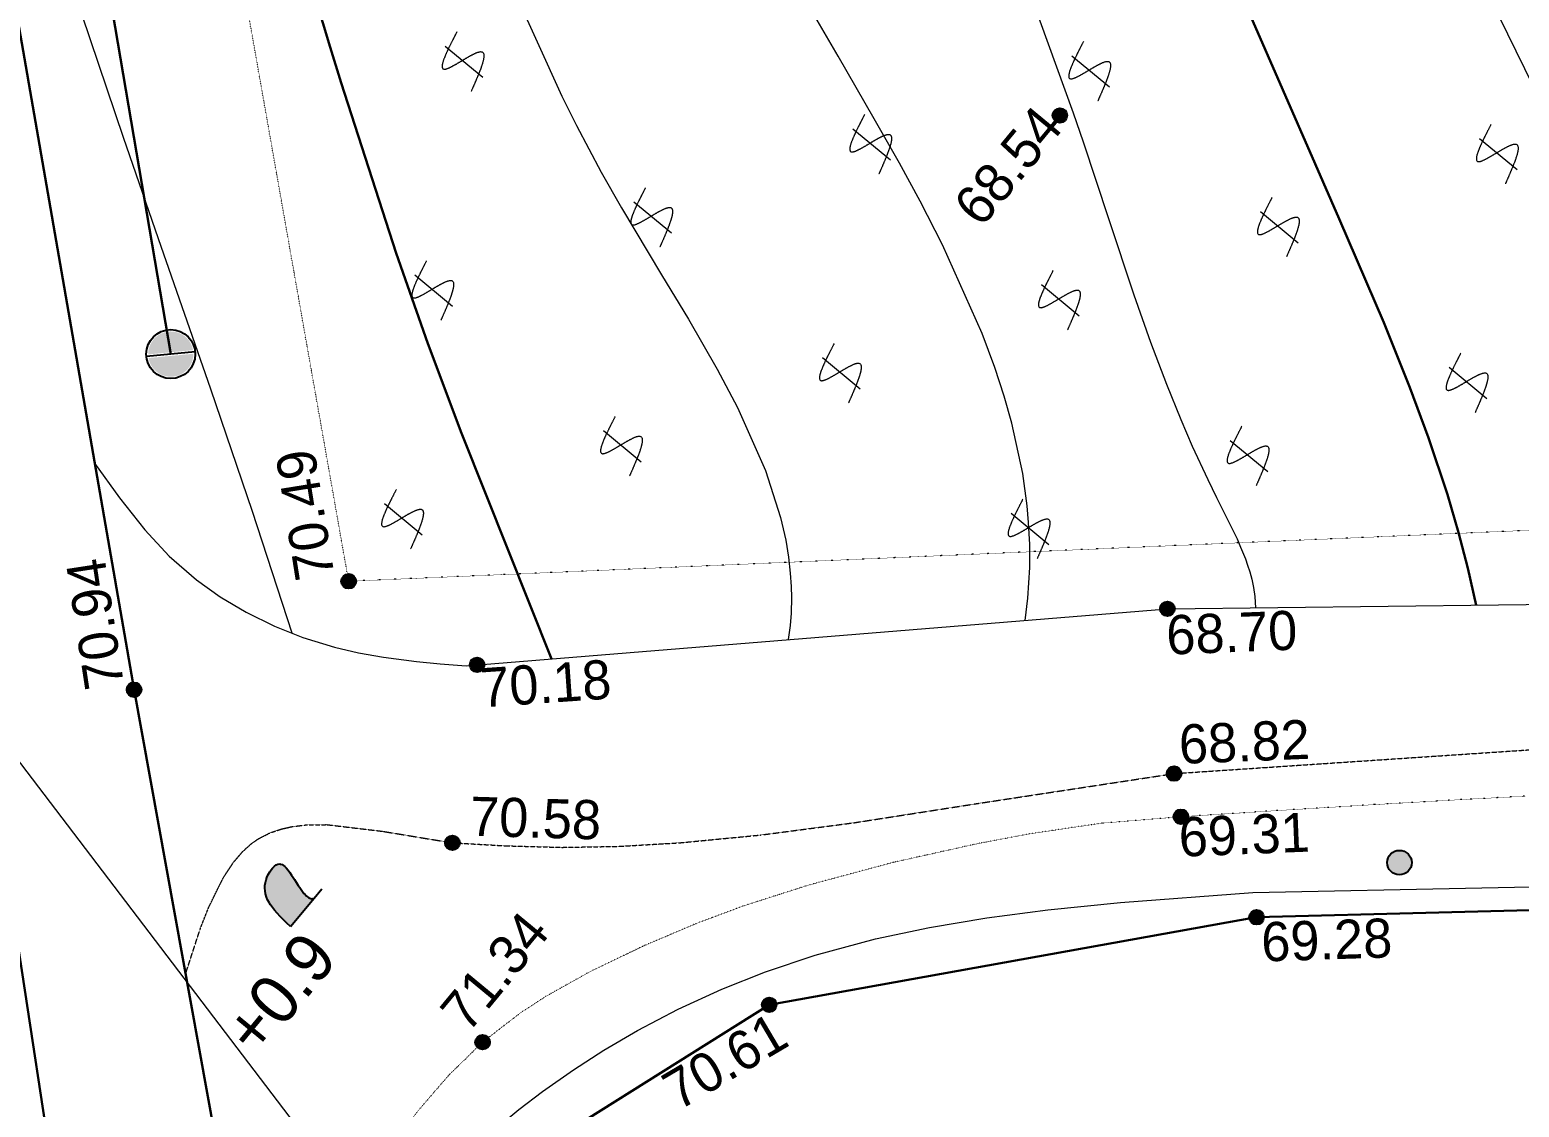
# Model space of a CAD drawing. Header units: millimetres. Extents: x -2893842 to -949497, y -1203244 to 262218.
# Drawn here: x -2333720 to -2303283, y -545958 to -523936 of the extents above; entities that cross this region are included whole.
import ezdxf

# ---------------------------------------------------------------- set-up
doc = ezdxf.new("R2010")
doc.units = ezdxf.units.MM
doc.linetypes.add('g5_05x2', pattern=[3.5, 2.5, -1])
doc.linetypes.add('g5_366', pattern=[0.85, 0.1, -0.75])
doc.layers.get('0').update_dxf_attribs({"lineweight": 5})
for name, color, linetype in [('!!!_ Размеры', 7, 'Continuous'), ('07_Объекты электропередачи', 253, 'Continuous'), ('10_Границы покрытий и угодий', 253, 'Continuous'), ('12_Рельеф', 253, 'Continuous'), ('13_Растительность', 253, 'Continuous'), ('14_Ограждения', 253, 'Continuous'), ('19_Горизонтали', 253, 'Continuous'), ('30_Канализация', 253, 'Continuous'), ('44_Крышки колодцев', 253, 'Continuous'), ('61_Отметки высоты поверхности', 253, 'Continuous')]:
    doc.layers.add(name, color=color, linetype=linetype)
doc.styles.add('LIKE17', font='d431.shx')
doc.styles.add('LIKE36', font='pragmai.shx')
doc.styles.add('Line_GUGK', font='')
doc.styles.get('Line_GUGK').set_extended_font_data('Bm431', italic=True)
doc.linetypes.add('g5_122_d', pattern='A,1,-1,1.5,-0.4,["Др",Line_GUGK,S=1,R=0,X=0,Y=-0.5],-2.4,1.5,-1,4,-1,4,-1,3', length=21.8)
doc.linetypes.add('g5_474_2a', pattern='A,1,-0.25,[27,GUGK_2005.shx,S=1,R=0,X=0,Y=0],-0.25,1', length=2.5)

# ---------------------------------------------------------------- blocks, each defined once
blk = doc.blocks.new('g5_330')
blk.add_hatch(color=0).paths.add_polyline_path([(-0.15, 0, 1), (0.15, 0, 1)])
at = {"color": 0}
blk.add_circle((0, 0), 0.15, dxfattribs=at)
blk = doc.blocks.new('g5_107_1a')
h = blk.add_hatch(color=0)
edge = h.paths.add_edge_path()
edge.add_arc((0, 0), 0.25, 0, 360)
at = {"color": 0}
blk.add_circle((0, 0), 0.25, dxfattribs=at)
blk = doc.blocks.new('g5_346')
blk.add_hatch(color=0).paths.add_polyline_path([(-0.375, 0), (-0.369, 0.104), (-0.361, 0.21), (-0.353, 0.299), (-0.341, 0.389), (-0.328, 0.465), (-0.313, 0.536), (-0.295, 0.599), (-0.276, 0.655), (-0.253, 0.71), (-0.224, 0.764), (-0.188, 0.818), (-0.144, 0.87), (-0.104, 0.907), (-0.06, 0.94), (-0.01, 0.971), (0.039, 0.993), (0.092, 1.013), (0.153, 1.029), (0.218, 1.041), (0.265, 1.046), (0.312, 1.046), (0.366, 1.041), (0.408, 1.029), (0.443, 1.011), (0.469, 0.986), (0.478, 0.971), (0.49, 0.941), (0.495, 0.904), (0.496, 0.872), (0.492, 0.833), (0.482, 0.774), (0.466, 0.712), (0.449, 0.654), (0.432, 0.601), (0.417, 0.553), (0.396, 0.489), (0.372, 0.417), (0.356, 0.362), (0.343, 0.318), (0.331, 0.269), (0.321, 0.221), (0.316, 0.188), (0.313, 0.153), (0.312, 0.121), (0.314, 0.093), (0.32, 0.067), (0.328, 0.047), (0.338, 0.029), (0.352, 0.015), (0.368, 0.004), (0.375, 0)])
at = {"color": 0}
for points in [[(-0.375, 0), (-0.369, 0.104), (-0.361, 0.21), (-0.353, 0.299), (-0.341, 0.389), (-0.328, 0.465), (-0.313, 0.536), (-0.295, 0.599), (-0.276, 0.655), (-0.253, 0.71), (-0.224, 0.764), (-0.188, 0.818), (-0.144, 0.87), (-0.104, 0.907), (-0.06, 0.94), (-0.01, 0.971), (0.039, 0.993), (0.092, 1.013), (0.153, 1.029), (0.218, 1.041), (0.265, 1.046), (0.312, 1.046), (0.366, 1.041), (0.408, 1.029), (0.443, 1.011), (0.469, 0.986), (0.478, 0.971), (0.49, 0.941), (0.495, 0.904), (0.496, 0.872), (0.492, 0.833), (0.482, 0.774), (0.466, 0.712), (0.449, 0.654), (0.432, 0.601), (0.417, 0.553), (0.396, 0.489), (0.372, 0.417), (0.356, 0.362), (0.343, 0.318), (0.331, 0.269), (0.321, 0.221), (0.316, 0.188), (0.313, 0.153), (0.312, 0.121), (0.314, 0.093), (0.32, 0.067), (0.328, 0.047), (0.338, 0.029), (0.352, 0.015), (0.368, 0.004), (0.375, 0)], [(-0.375, 0), (0.375, 0)], [(0.375, 0), (0.625, 0)]]:
    blk.add_lwpolyline(points, dxfattribs=at)
blk = doc.blocks.new('g5_117')
h = blk.add_hatch(color=255)
h.paths.add_polyline_path([(-0.299, 0.352), (0.352, -0.299, 0.177899), (0.463, 0, 0.639215)])
h.paths.add_polyline_path([(-0.352, 0.299, 0.177899), (-0.463, 0, 0.639215), (0.299, -0.352)])
at = {"color": 0}
blk.add_lwpolyline([(0.354, -0.354), (-0.354, 0.354)], dxfattribs=at)
blk.add_circle((0, 0), 0.5, dxfattribs=at)
blk = doc.blocks.new('g5_411')
at = {"color": 0, "linetype": 'Continuous', "lineweight": 15}
for points in [[(0.375, 1), (0.365, 0.998), (0.355, 0.996), (0.346, 0.994), (0.336, 0.991), (0.326, 0.989), (0.316, 0.987), (0.307, 0.985), (0.297, 0.983), (0.287, 0.981), (0.277, 0.979), (0.268, 0.976), (0.258, 0.974), (0.248, 0.972), (0.238, 0.97), (0.228, 0.968), (0.219, 0.966), (0.209, 0.963), (0.199, 0.961), (0.189, 0.959), (0.18, 0.957), (0.17, 0.955), (0.16, 0.952), (0.15, 0.95), (0.141, 0.948), (0.131, 0.946), (0.121, 0.943), (0.111, 0.941), (0.102, 0.939), (0.092, 0.937), (0.082, 0.934), (0.073, 0.932), (0.063, 0.93), (0.053, 0.927), (0.043, 0.925), (0.034, 0.923), (0.024, 0.92), (0.014, 0.918), (0.005, 0.915), (-0.005, 0.913), (-0.015, 0.911), (-0.025, 0.908), (-0.034, 0.906), (-0.044, 0.903), (-0.054, 0.901), (-0.063, 0.898), (-0.073, 0.895), (-0.083, 0.893), (-0.092, 0.89), (-0.102, 0.887), (-0.111, 0.885), (-0.121, 0.882), (-0.131, 0.879), (-0.14, 0.876), (-0.15, 0.873), (-0.159, 0.87), (-0.169, 0.867), (-0.178, 0.864), (-0.188, 0.861), (-0.197, 0.858), (-0.207, 0.855), (-0.216, 0.852), (-0.226, 0.849), (-0.235, 0.845), (-0.245, 0.842), (-0.254, 0.838), (-0.263, 0.834), (-0.272, 0.831), (-0.282, 0.827), (-0.291, 0.823), (-0.3, 0.818), (-0.309, 0.814), (-0.318, 0.809), (-0.327, 0.805), (-0.335, 0.799), (-0.344, 0.794), (-0.352, 0.788), (-0.36, 0.782), (-0.367, 0.775), (-0.374, 0.768), (-0.379, 0.76), (-0.383, 0.75), (-0.385, 0.741), (-0.384, 0.731), (-0.38, 0.721), (-0.375, 0.713), (-0.369, 0.705), (-0.361, 0.698), (-0.354, 0.692), (-0.346, 0.686), (-0.337, 0.681), (-0.329, 0.675), (-0.32, 0.67), (-0.312, 0.665), (-0.303, 0.661), (-0.294, 0.656), (-0.285, 0.652), (-0.276, 0.647), (-0.267, 0.643), (-0.258, 0.639), (-0.249, 0.635), (-0.239, 0.631), (-0.23, 0.627), (-0.221, 0.623), (-0.212, 0.619), (-0.202, 0.616), (-0.193, 0.612), (-0.184, 0.608), (-0.174, 0.605), (-0.165, 0.601), (-0.156, 0.597), (-0.146, 0.594), (-0.137, 0.59), (-0.128, 0.587), (-0.118, 0.584), (-0.109, 0.58), (-0.099, 0.577), (-0.09, 0.573), (-0.081, 0.57), (-0.071, 0.567), (-0.062, 0.563), (-0.052, 0.56), (-0.043, 0.556), (-0.034, 0.553), (-0.024, 0.55), (-0.015, 0.546), (-0.005, 0.543), (0.004, 0.54), (0.013, 0.536), (0.023, 0.533), (0.032, 0.53), (0.042, 0.526), (0.051, 0.523), (0.061, 0.519), (0.07, 0.516), (0.079, 0.513), (0.089, 0.509), (0.098, 0.506), (0.108, 0.502), (0.117, 0.499), (0.126, 0.495), (0.136, 0.492), (0.145, 0.488), (0.154, 0.485), (0.164, 0.481), (0.173, 0.477), (0.182, 0.474), (0.191, 0.47), (0.201, 0.466), (0.21, 0.462), (0.219, 0.458), (0.228, 0.454), (0.238, 0.45), (0.247, 0.446), (0.256, 0.442), (0.265, 0.438), (0.274, 0.433), (0.283, 0.429), (0.292, 0.425), (0.301, 0.42), (0.309, 0.415), (0.318, 0.41), (0.327, 0.405), (0.335, 0.4), (0.343, 0.394), (0.351, 0.388), (0.359, 0.382), (0.367, 0.375), (0.374, 0.368), (0.38, 0.36), (0.385, 0.352), (0.39, 0.343), (0.392, 0.333), (0.392, 0.323), (0.391, 0.313), (0.387, 0.304), (0.382, 0.295), (0.377, 0.287), (0.37, 0.279), (0.363, 0.272), (0.356, 0.266), (0.348, 0.259), (0.34, 0.253), (0.332, 0.248), (0.323, 0.242), (0.315, 0.237), (0.306, 0.232), (0.298, 0.227), (0.289, 0.222), (0.28, 0.217), (0.271, 0.213), (0.262, 0.208), (0.253, 0.204), (0.244, 0.2), (0.235, 0.196), (0.226, 0.192), (0.217, 0.188), (0.207, 0.184), (0.198, 0.18), (0.189, 0.176), (0.179, 0.173), (0.17, 0.169), (0.161, 0.165), (0.151, 0.162), (0.142, 0.158), (0.133, 0.155), (0.123, 0.151), (0.114, 0.148), (0.105, 0.145), (0.095, 0.141), (0.086, 0.138), (0.076, 0.135), (0.067, 0.132), (0.057, 0.129), (0.048, 0.125), (0.038, 0.122), (0.029, 0.119), (0.019, 0.116), (0.01, 0.113), (0, 0.11), (-0.009, 0.107), (-0.019, 0.104), (-0.028, 0.101), (-0.038, 0.098), (-0.048, 0.095), (-0.057, 0.092), (-0.067, 0.089), (-0.076, 0.086), (-0.086, 0.083), (-0.095, 0.08), (-0.105, 0.078), (-0.115, 0.075), (-0.124, 0.072), (-0.134, 0.069), (-0.143, 0.066), (-0.153, 0.063), (-0.162, 0.061), (-0.172, 0.058), (-0.182, 0.055), (-0.191, 0.052), (-0.201, 0.049), (-0.21, 0.047), (-0.22, 0.044), (-0.23, 0.041), (-0.239, 0.038), (-0.249, 0.036), (-0.259, 0.033), (-0.268, 0.03), (-0.278, 0.027), (-0.287, 0.025), (-0.297, 0.022), (-0.307, 0.019), (-0.316, 0.017), (-0.326, 0.014), (-0.336, 0.011), (-0.345, 0.008), (-0.355, 0.006), (-0.364, 0.003), (-0.374, 0), (-0.375, 0)], [(0, 1), (0, 0)]]:
    blk.add_lwpolyline(points, dxfattribs=at)
blk = doc.blocks.new('Топо_07.04.17')
at = {"layer": '07_Объекты электропередачи', "color": 7, "linetype": 'Continuous', "lineweight": 20}
blk.add_lwpolyline([(-262243, -733005), (-261671, -662224), (-414519, -439250), (-568480, -181191), (-580494, -155079)], dxfattribs=at)
at = {"layer": '10_Границы покрытий и угодий', "color": 7, "linetype": 'Continuous', "lineweight": 20}
blk.add_lwpolyline([(-449108, -371666), (-448684, -372426), (-448243, -373138), (-447808, -373726), (-447309, -374270), (-446865, -374670), (-446377, -375043), (-445830, -375394), (-445281, -375686), (-444660, -375955), (-444186, -376124), (-443686, -376275), (-443031, -376439), (-442555, -376539), (-442031, -376635), (-427661, -377095), (-414199, -378459)], dxfattribs=at)
at = {"layer": '10_Границы покрытий и угодий', "color": 7, "linetype": 'g5_366', "lineweight": 20}
blk.add_lwpolyline([(-444221, -374650), (-448657, -303037), (-346417, -309694), (-365121, -380180)], close=True, dxfattribs=at)
at = {"layer": '10_Границы покрытий и угодий', "color": 7, "linetype": 'g5_05x2', "lineweight": 20}
blk.add_lwpolyline([(-448439, -382253), (-448030, -381356), (-447808, -380939), (-447441, -380372), (-447202, -380087), (-447000, -379898), (-446799, -379755), (-446653, -379675), (-446411, -379583), (-446158, -379527), (-445941, -379503), (-445653, -379500), (-445224, -379543), (-444106, -379807), (-442717, -380201), (-441631, -380386), (-440498, -380546), (-439359, -380655), (-438101, -380724), (-436447, -380752), (-434515, -380718), (-431993, -380613), (-427905, -380457), (-414437, -381079)], dxfattribs=at)
at = {"layer": '10_Границы покрытий и угодий', "color": 7, "linetype": 'g5_366', "lineweight": 20}
blk.add_lwpolyline([(-420828, -381725), (-422081, -381650), (-423882, -381550), (-425682, -381457), (-427864, -381349), (-429492, -381298), (-431005, -381350), (-432042, -381427), (-433811, -381614), (-435581, -381880), (-436978, -382159), (-437940, -382399), (-439069, -382734), (-440220, -383135), (-441188, -383542), (-441723, -383809), (-442564, -384320), (-443324, -384910), (-444029, -385562), (-444713, -386258), (-445290, -386872), (-445858, -387545), (-446482, -388516), (-447143, -390087)], dxfattribs=at)
at = {"layer": '10_Границы покрытий и угодий', "color": 7, "linetype": 'Continuous', "lineweight": 30}
blk.add_lwpolyline([(-407996, -385189), (-426560, -383565), (-436657, -384220), (-442991, -387261), (-446440, -391535), (-447907, -390288)], dxfattribs=at)
at = {"layer": '14_Ограждения', "color": 7, "linetype": 'Continuous', "lineweight": 30}
for points in [[(-453030, -358454), (-451964, -376423), (-451392, -391202)], [(-447907, -390285), (-448829, -376358), (-449895, -358390)]]:
    blk.add_lwpolyline(points, dxfattribs=at)
at = {"layer": '14_Ограждения', "color": 7, "linetype": 'g5_474_2a', "lineweight": 20}
blk.add_lwpolyline([(-446796, -389793), (-446259, -389271), (-445634, -388671), (-444928, -388018), (-444346, -387507), (-443821, -387071), (-443227, -386613), (-442704, -386241), (-441985, -385773), (-441463, -385462), (-440784, -385092), (-440117, -384762), (-439390, -384440), (-438518, -384101), (-437585, -383793), (-436659, -383541), (-435609, -383318), (-434350, -383127), (-433225, -383017), (-432035, -382953), (-430783, -382930), (-429290, -382950), (-426579, -383055), (-407939, -384787)], dxfattribs=at)
at = {"layer": '19_Горизонтали', "color": 42, "linetype": 'Continuous', "lineweight": 20}
for points in [[(-439527, -362960), (-438776, -365291), (-438546, -365920), (-438150, -366924), (-437823, -367697), (-437163, -369148), (-436720, -370113), (-436250, -371189), (-435925, -372016), (-435501, -373361), (-435304, -374349), (-435252, -374825), (-435252, -374825), (-435234, -375177), (-435235, -375503), (-435248, -375774), (-435268, -375999), (-435313, -376319), (-435360, -376562), (-435429, -376846)], [(-430574, -377002), (-430469, -376561), (-430360, -375938), (-430307, -375469), (-430279, -375020), (-430270, -374683), (-430286, -374015), (-430390, -372967), (-430483, -372401), (-430606, -371798), (-430786, -371075), (-431388, -369185), (-431744, -368244), (-432075, -367427), (-432482, -366467), (-433074, -365111), (-433604, -363900)], [(-429011, -364368), (-428428, -366808), (-428296, -367416), (-427958, -369036), (-427617, -370641), (-427386, -371643), (-427161, -372531), (-427161, -372531), (-426953, -373280), (-426780, -373849), (-426544, -374561), (-426407, -374945), (-426085, -375836), (-426031, -376009), (-425961, -376263), (-425931, -376395), (-425904, -376533), (-425880, -376689), (-425863, -376862), (-425856, -377049), (-425856, -377049), (-425866, -377277)], [(-419021, -367331), (-419695, -365443)], [(-445490, -375575), (-446012, -373014), (-446576, -370433), (-447294, -367255), (-447774, -365118), (-448330, -362537)]]:
    blk.add_lwpolyline(points, dxfattribs=at)
at = {"layer": '19_Горизонтали', "color": 42, "linetype": 'Continuous', "lineweight": 30}
for points in [[(-440283, -376691), (-441233, -373201), (-441591, -371904), (-442068, -370002), (-442501, -368097), (-443223, -364514), (-443364, -363758), (-443855, -361057)], [(-428574, -340099), (-428574, -340104), (-428498, -342337), (-428456, -343640), (-428335, -346522), (-428266, -347665), (-428017, -350460), (-427821, -351964), (-427643, -353100), (-427160, -355653), (-426731, -357564), (-425816, -361101), (-425103, -363583), (-424604, -365244), (-423633, -368398), (-423272, -369569), (-422607, -371777), (-422227, -373156), (-421964, -374223), (-421710, -375420), (-421570, -376215), (-421463, -376961), (-421379, -377732)]]:
    blk.add_lwpolyline(points, dxfattribs=at)
at = {"layer": '30_Канализация', "color": 3, "linetype": 'g5_122_d', "lineweight": 30}
blk.add_lwpolyline([(-447310, -369627), (-449540, -329655), (-451541, -290393)], dxfattribs=at)
at = {"layer": '12_Рельеф', "color": 7, "linetype": 'Continuous', "lineweight": 20, "xscale": 999.9999999999995, "yscale": 999.9999999999995, "zscale": 999.9999999999995, "rotation": 43.98139083737546}
for name, p in [('g5_346', (-445925, -381268, -67200)), ('g5_107_1a', (-423533, -382784, -67200))]:
    blk.add_blockref(name, p, dxfattribs=at)
at = {"layer": '13_Растительность', "color": 7, "linetype": 'Continuous', "lineweight": 20, "xscale": 999.9999999999995, "yscale": 999.9999999999995, "zscale": 999.9999999999995, "rotation": 43.98139083737546}
for p in [(-440335, -364723, -67200), (-427634, -366363, -67200), (-432248, -367342, -67200), (-436863, -368321, -67200), (-419548, -368982, -67200), (-441477, -369300, -67200), (-424162, -369961, -67200), (-428776, -370940, -67200), (-433391, -371919, -67200), (-438005, -372897, -67200), (-420690, -373559, -67200), (-442619, -373876, -67200), (-425304, -374538, -67200), (-429919, -375516, -67200)]:
    blk.add_blockref('g5_411', p, dxfattribs=at)
at = {"layer": '44_Крышки колодцев', "color": 7, "linetype": 'Continuous', "lineweight": 20, "xscale": 999.9999999999995, "yscale": 999.9999999999995, "zscale": 999.9999999999995, "rotation": 43.98139083737546}
blk.add_blockref('g5_117', (-447310, -369627, 517900), dxfattribs=at)
at = {"layer": '61_Отметки высоты поверхности', "color": 7, "linetype": 'Continuous', "lineweight": 20, "xscale": 999.9999999999995, "yscale": 999.9999999999995, "zscale": 999.9999999999995, "rotation": 43.98139083737546}
for p in [(-428707, -366828, 1300), (-444221, -374650, -67200), (-448829, -376358, -67200), (-441805, -376642, -67200), (-427661, -377095, -67200), (-442717, -380201, -67200), (-427905, -380457, -67200), (-427864, -381349, -67200), (-426560, -383565, -67200), (-442564, -384320, -67200), (-436657, -384220, -67200)]:
    blk.add_blockref('g5_330', p, dxfattribs=at)
at = {"layer": '12_Рельеф', "color": 7, "linetype": 'Continuous', "lineweight": 15, "style": 'LIKE36'}
blk.add_text('+0.9', height=1000, rotation=43.9814, dxfattribs=at).set_placement((-447177, -384135, -67200))
at = {"layer": '61_Отметки высоты поверхности', "color": 7, "linetype": 'Continuous', "lineweight": 15, "style": 'LIKE17'}
for s, rotation, p in [('68.54', 43.9814, (-430562, -368946, 87920)), ('70.49', 92.65, (-444493, -374523, 19420)), ('70.94', 92.2339, (-449019, -376260, -67200)), ('70.18', 357.4734, (-441811, -377519, -67200)), ('68.70', 355.8137, (-427773, -378027, -67200)), ('70.58', 351.858, (-442352, -380097, -67200)), ('68.82', 355.8137, (-427768, -380274, -67200)), ('69.31', 355.8137, (-427985, -382159, -67200)), ('71.34', 43.9814, (-442841, -384123, -67200)), ('69.28', 355.393, (-426554, -384477, -67200)), ('70.61', 24.0863, (-438746, -386173, -67200))]:
    blk.add_text(s, height=800, rotation=rotation, dxfattribs=at).set_placement(p)

msp = doc.modelspace()

# ---------------------------------------------------------------- block references
at = {"layer": '!!!_ Размеры', "color": 1, "lineweight": 0, "rotation": 6.471407436947433}
msp.add_blockref('Топо_07.04.17', (-1928038.79367, -112877.83782), dxfattribs=at)

doc.saveas('drawing.dxf')
